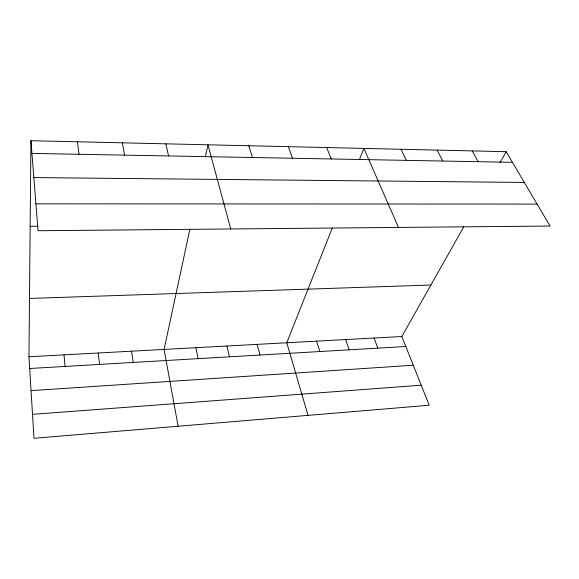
<?xml version="1.0" encoding="UTF-8"?>
<svg xmlns="http://www.w3.org/2000/svg" width="579" height="579" viewBox="0 0 579 579"><rect width="100%" height="100%" fill="white"/><g stroke="black" fill="none" stroke-linecap="round" stroke-linejoin="round"><path stroke-width="0.87" d="M463.721 226.903L401.833 336.522L429.205 405.242L34.002 438.289L28.95 356.758L30.94 140.711L506.184 151.698L550.05 226.042L38.026 230.739L30.94 140.711M189.825 229.414L164.096 349.427L178.108 426.238M205.371 156.909L207.97 144.801L230.746 228.973M332.252 228.104L286.757 342.768L308.042 415.375M359.566 159.283L363.88 148.405L398.511 227.431M499.966 162.706L506.184 151.698M32.518 414.34L421.215 385.187M31.049 390.63L413.268 365.226M29.681 368.505L405.807 346.503M28.95 356.758L401.833 336.522M29.486 298.438L430.906 285.027M30.151 226.302L38.185 226.237M35.912 203.837L537.095 204.083M33.843 177.579L524.321 182.443M31.939 153.413L512.458 162.33M472.174 150.909L478.145 161.693M437.152 150.099L442.797 161.042M401.066 149.266L406.371 160.361M326.672 147.544L331.217 158.964M374.056 338.027L377.826 348.138M288.32 146.661L292.46 158.248M345.634 339.576L349.188 349.81M316.547 341.154L319.869 351.525M248.775 145.749L252.473 157.502M257.17 344.375L260.007 355.028M226.874 346.018L229.458 356.816M165.855 143.831L168.576 155.946M195.861 347.704L198.17 358.647M122.357 142.825L124.543 155.129M131.549 351.192L133.271 362.44M77.405 141.783L79.026 154.282M98.198 353.002L99.61 364.408M64.008 354.862L65.087 366.427"/></g></svg>
